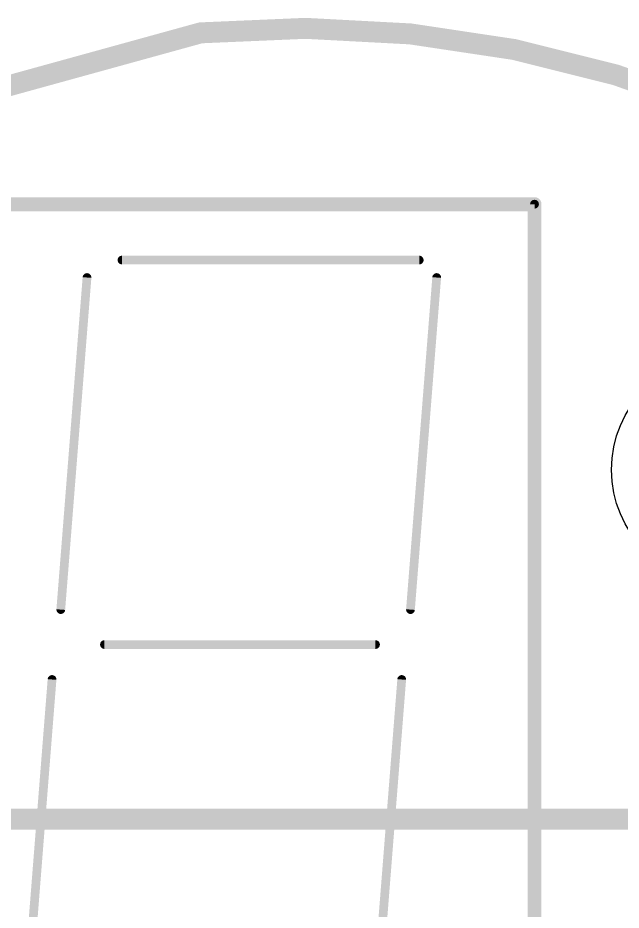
# Model space of a CAD drawing. Extents: x -33 to 32.5, y -8.9 to 49.7.
# Drawn here: x 12.58 to 21.35, y 36.78 to 49.75 of the extents above; entities that cross this region are included whole.
import ezdxf

# ---------------------------------------------------------------- set-up
doc = ezdxf.new("R2010")
doc.units = 0
for name, color, linetype in [('16', 132, 'CONTINUOUS'), ('20', 53, 'CONTINUOUS'), ('21', 41, 'CONTINUOUS'), ('51', 53, 'CONTINUOUS')]:
    doc.layers.add(name, color=color, linetype=linetype)

msp = doc.modelspace()

# ---------------------------------------------------------------- linework, layer by layer
at = {"layer": '16', "const_width": 0.3048}
msp.add_lwpolyline([(-12.7, 38.1), (21.59, 38.1)], dxfattribs=at)
at = {"layer": '20'}
for points, const_width in [([(-15.24, 49.53, 0.1584), (15.24, 49.53)], 0.3048), ([(25.4, 46.99, 0.1696), (15.24, 49.53)], 0.3048), ([(15.2331, 49.6059, 1), (15.2469, 49.4541)], 0.1524), ([(15.2635, 49.4575, 1), (15.2165, 49.6025)], 0.1524)]:
    msp.add_lwpolyline(points, format="xyb", dxfattribs=dict(at, const_width=const_width))
msp.add_circle((22.86, 43.18), 1.651, dxfattribs=at)
at = {"layer": '21', "const_width": 0.2032}
for points in [[(-20.09, 47.04), (20.09, 47.04)], [(20.09, 47.04), (20.09, 34.24)]]:
    msp.add_lwpolyline(points, dxfattribs=at)
at = {"layer": '21', "const_width": 0.1016}
for points in [[(20.1408, 47.04, 1), (20.0392, 47.04)], [(20.09, 46.9892, 1), (20.09, 47.0908)]]:
    msp.add_lwpolyline(points, format="xyb", dxfattribs=at)
at = {"layer": '51', "const_width": 0.127}
for points in [[(-20.09, 47.04), (20.09, 47.04)], [(20.09, 47.04), (20.09, 34.24)], [(14.097, 46.228), (18.415, 46.228)], [(13.589, 45.974), (13.208, 41.148)], [(18.669, 45.974), (18.288, 41.148)], [(13.843, 40.64), (17.78, 40.64)], [(13.081, 40.132), (12.7, 35.306)], [(18.161, 40.132), (17.78, 35.306)]]:
    msp.add_lwpolyline(points, dxfattribs=at)
at = {"layer": '51', "const_width": 0.0635}
for points in [[(20.1217, 47.04, 1), (20.0583, 47.04)], [(20.09, 47.0082, 1), (20.09, 47.0718)], [(14.097, 46.2598, 1), (14.097, 46.1962)], [(18.415, 46.1962, 1), (18.415, 46.2598)], [(13.6207, 45.9715, 1), (13.5573, 45.9765)], [(18.7007, 45.9715, 1), (18.6373, 45.9765)], [(13.1763, 41.1505, 1), (13.2397, 41.1455)], [(18.2563, 41.1505, 1), (18.3197, 41.1455)], [(13.843, 40.6718, 1), (13.843, 40.6082)], [(17.78, 40.6082, 1), (17.78, 40.6718)], [(13.1127, 40.1295, 1), (13.0493, 40.1345)], [(18.1927, 40.1295, 1), (18.1293, 40.1345)]]:
    msp.add_lwpolyline(points, format="xyb", dxfattribs=at)

doc.saveas('drawing.dxf')
